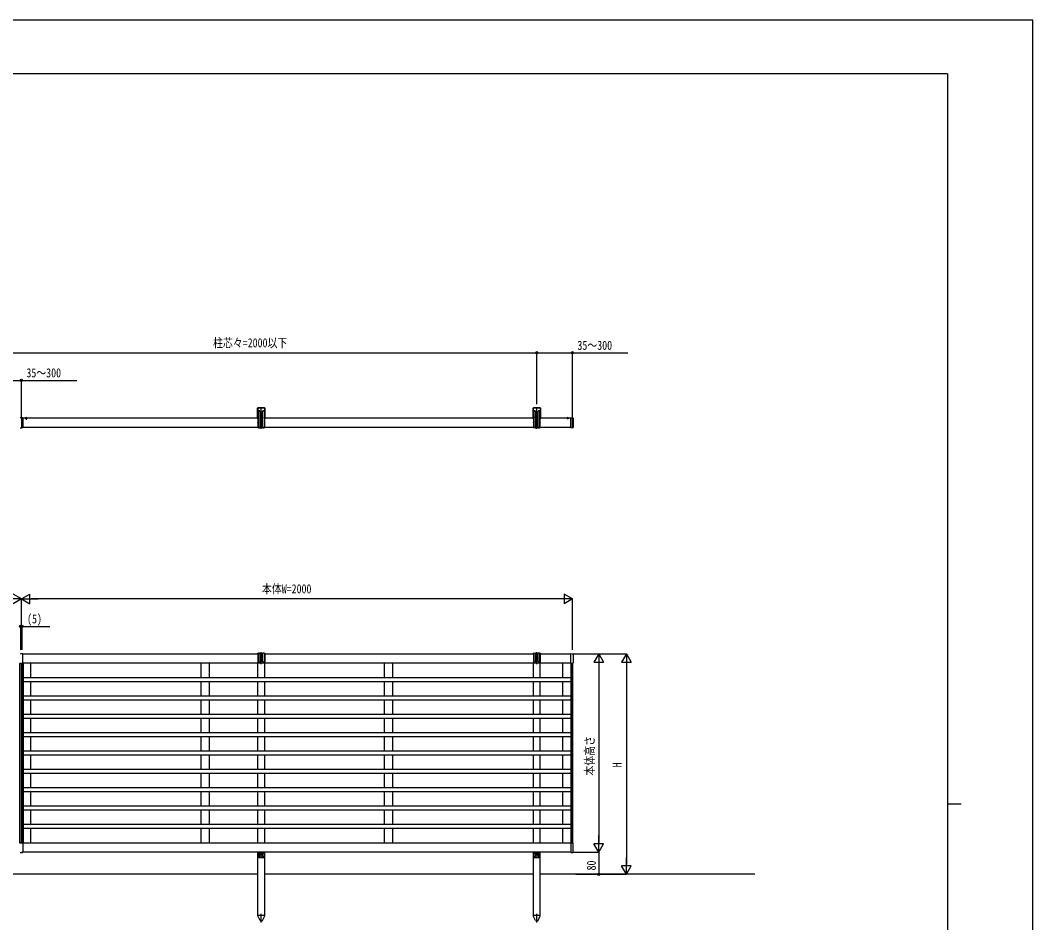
# Model space of a CAD drawing. Units: millimetres, scale not verified. Extents: x -4205 to 4205, y -2970 to 2970.
# Drawn here: x 530 to 4205, y -307 to 2970 of the extents above; entities that cross this region are included whole.
import ezdxf
from ezdxf.enums import TextEntityAlignment as Align

# ---------------------------------------------------------------- set-up
doc = ezdxf.new("R2010")
doc.units = ezdxf.units.MM
doc.header["$LTSCALE"] = 16
for name, color, linetype in [('0-3_YKK_A1', 4, 'Continuous'), ('0-4_YKK_D', 6, 'Continuous'), ('0-5_YKK_ZWAK', 7, 'Continuous')]:
    doc.layers.add(name, color=color, linetype=linetype)
doc.styles.add('ＭＳ ゴシック', font='')
doc.styles.get('ＭＳ ゴシック').set_extended_font_data('MS Gothic')

msp = doc.modelspace()

# ---------------------------------------------------------------- linework, layer by layer
at = {"layer": '0-3_YKK_A1'}
for p, q in [((1390.5, 1560.24), (1390.5, 1526.74)), ((1392, 1560.24), (1392, 1525.24)), ((1417, 1562.74), (1393, 1562.74)), ((1417, 1561.24), (1393, 1561.24)), ((1395, 1491.24), (1395, 1549.94)), ((1400, 1549.94), (1400, 1491.24)), ((1405, 1486.54), (1405, 1565.36)), ((1410, 1491.24), (1410, 1549.94)), ((1415, 1549.94), (1415, 1491.24)), ((1418, 1525.24), (1418, 1560.24)), ((1419.5, 1526.74), (1419.5, 1560.24)), ((2390.5, 1560.24), (2390.5, 1526.74)), ((2392, 1560.24), (2392, 1525.24)), ((2417, 1562.74), (2393, 1562.74)), ((2417, 1561.24), (2393, 1561.24)), ((2395, 1491.24), (2395, 1549.94)), ((2400, 1549.94), (2400, 1491.24)), ((2405, 1486.54), (2405, 1565.36)), ((2410, 1491.24), (2410, 1549.94)), ((2415, 1549.94), (2415, 1491.24)), ((2418, 1525.24), (2418, 1560.24)), ((2419.5, 1526.74), (2419.5, 1560.24)), ((534.5, 1526.99), (530.19, 1526.72)), ((534.5, 1525.99), (534.5, 1491.48)), ((1392.5, 1524.74), (539, 1524.74)), ((548.4, 1524.74), (555.6, 1524.74)), ((549.95, 1526.7), (550.86, 1524.89)), ((552, 1524.28), (550.86, 1524.89)), ((552, 1528.24), (552, 1519.08)), ((552, 1524.28), (553.15, 1524.89)), ((554.05, 1526.7), (553.15, 1524.89)), ((1392.5, 1524.74), (1390.5, 1526.74)), ((1392.5, 1524.74), (1392.5, 1524.45)), ((1392.5, 1523.02), (1392.5, 1509.45)), ((1392.5, 1508.02), (1392.5, 1491.24)), ((1398.75, 1527.94), (1411.25, 1527.94)), ((1403.76, 1527.52), (1402.93, 1527.52)), ((1406.25, 1528.35), (1407.08, 1528.35)), ((1419.5, 1526.74), (1417.5, 1524.74)), ((2392.5, 1524.74), (1417.5, 1524.74)), ((1417.5, 1524.45), (1417.5, 1524.74)), ((1417.5, 1509.45), (1417.5, 1523.02)), ((1417.5, 1491.24), (1417.5, 1508.02)), ((2392.5, 1524.74), (2390.5, 1526.74)), ((2392.5, 1524.74), (2392.5, 1524.45)), ((2392.5, 1523.02), (2392.5, 1509.45)), ((2392.5, 1508.02), (2392.5, 1491.24)), ((2411.25, 1527.94), (2398.75, 1527.94)), ((2403.76, 1528.35), (2402.93, 1528.35)), ((2406.25, 1527.52), (2407.08, 1527.52)), ((2419.5, 1526.74), (2417.5, 1524.74)), ((2528.5, 1524.74), (2417.5, 1524.74)), ((2417.5, 1524.45), (2417.5, 1524.74)), ((2417.5, 1509.45), (2417.5, 1523.02)), ((2417.5, 1491.24), (2417.5, 1508.02)), ((2513.4, 1524.74), (2520.6, 1524.74)), ((2514.95, 1526.7), (2515.86, 1524.89)), ((2517, 1524.28), (2515.86, 1524.89)), ((2517, 1528.24), (2517, 1521.66)), ((2517, 1524.28), (2518.15, 1524.89)), ((2519.05, 1526.7), (2518.15, 1524.89)), ((2528.5, 1525.99), (2528.5, 1526.67)), ((2528.5, 1491.49), (2528.5, 1525.99)), ((2528.82, 1526.97), (2535.56, 1526.55)), ((2534.5, 1489.63), (2534.5, 1527.96)), ((2536.5, 1525.56), (2536.5, 1491.92)), ((530.19, 1490.75), (534.5, 1490.49)), ((534.5, 1490.49), (534.5, 1491.48)), ((538.81, 1490.75), (534.5, 1490.49)), ((539, 1492.74), (2392.5, 1492.74)), ((539, 1491.75), (539, 1490.95)), ((1392.5, 1492.74), (1396, 1492.74)), ((1392.5, 1491.24), (1395, 1491.24)), ((1399, 1490.24), (1396, 1490.24)), ((1398, 1491.74), (1397, 1491.74)), ((1399, 1492.74), (1411, 1492.74)), ((1400, 1491.24), (1410, 1491.24)), ((1411, 1490.24), (1414, 1490.24)), ((1412, 1491.74), (1413, 1491.74)), ((1414, 1492.74), (1417.5, 1492.74)), ((1415, 1491.24), (1417.5, 1491.24)), ((2392.5, 1492.74), (2396, 1492.74)), ((2392.5, 1491.24), (2395, 1491.24)), ((2399, 1490.24), (2396, 1490.24)), ((2398, 1491.74), (2397, 1491.74)), ((2399, 1492.74), (2411, 1492.74)), ((2400, 1491.24), (2410, 1491.24)), ((2411, 1490.24), (2414, 1490.24)), ((2412, 1491.74), (2413, 1491.74)), ((2414, 1492.74), (2417.5, 1492.74)), ((2415, 1491.24), (2417.5, 1491.24)), ((2417.5, 1492.74), (2528.5, 1492.74)), ((2528.5, 1490.81), (2528.5, 1491.49)), ((2528.82, 1490.51), (2535.56, 1490.92)), ((530.19, 670.16), (534.5, 670.42)), ((538.81, 670.16), (534.5, 670.42)), ((539, 669.16), (539, 669.96)), ((539, 669.22), (1392.5, 669.22)), ((539, 635.92), (539, 669.16)), ((1395, 670.72), (1392.5, 670.72)), ((1392.5, 670.72), (1392.5, 639.22)), ((1395, 641.71), (1395, 670.72)), ((1396, 671.72), (1399, 671.72)), ((1410, 670.72), (1400, 670.72)), ((1400, 670.72), (1400, 641.71)), ((1405, 631.64), (1405, 675.42)), ((1410, 641.71), (1410, 670.72)), ((1414, 671.72), (1411, 671.72)), ((1417.5, 670.72), (1415, 670.72)), ((1415, 670.72), (1415, 641.71)), ((1417.5, 670.72), (1417.5, 639.22)), ((1417.5, 669.22), (2392.5, 669.22)), ((2395, 670.72), (2392.5, 670.72)), ((2392.5, 670.72), (2392.5, 639.22)), ((2395, 641.71), (2395, 670.72)), ((2396, 671.72), (2399, 671.72)), ((2410, 670.72), (2400, 670.72)), ((2400, 670.72), (2400, 641.71)), ((2405, 631.64), (2405, 675.42)), ((2410, 641.71), (2410, 670.72)), ((2414, 671.72), (2411, 671.72)), ((2417.5, 670.72), (2415, 670.72)), ((2415, 670.72), (2415, 641.71)), ((2417.5, 670.72), (2417.5, 639.22)), ((2417.5, 669.22), (2528.5, 669.22)), ((2528.82, 670.4), (2535.56, 669.99)), ((2536.5, 668.99), (2536.5, 636.35)), ((535, 634.72), (528, 634.72)), ((534.5, 634.92), (530.56, 634.92)), ((533, 634.72), (533, -16.28)), ((534, 634.72), (541, 634.72)), ((534, 634.72), (534, -16.28)), ((534.5, 634.92), (538.44, 634.92)), ((535, 634.72), (535, -16.28)), ((536, 634.72), (536, -16.28)), ((539, 635.12), (539, 635.92)), ((2528.5, 635.22), (539, 635.22)), ((569, 583.02), (569, 635.22)), ((1187, 583.02), (1187, 635.22)), ((1217, 583.02), (1217, 635.22)), ((1392.5, 583.02), (1392.5, 635.22)), ((1394.5, 637.22), (1415.5, 637.22)), ((1417.5, 583.02), (1417.5, 635.22)), ((1852, 583.02), (1852, 635.22)), ((1882, 583.02), (1882, 635.22)), ((2392.5, 583.02), (2392.5, 635.22)), ((2394.5, 637.22), (2415.5, 637.22)), ((2417.5, 583.02), (2417.5, 635.22)), ((2500, 583.02), (2500, 635.22)), ((2535, 634.72), (2528, 634.72)), ((2528.82, 634.94), (2535.56, 635.35)), ((2533, 634.72), (2533, -16.28)), ((2535, 634.72), (2535, -16.28)), ((2528, 583.02), (541, 583.02)), ((2528, 568.02), (541, 568.02)), ((569, 516.42), (569, 568.02)), ((1187, 516.42), (1187, 568.02)), ((1217, 516.42), (1217, 568.02)), ((1392.5, 516.42), (1392.5, 568.02)), ((1417.5, 516.42), (1417.5, 568.02)), ((1852, 516.42), (1852, 568.02)), ((1882, 516.42), (1882, 568.02)), ((2392.5, 516.42), (2392.5, 568.02)), ((2417.5, 516.42), (2417.5, 568.02)), ((2500, 516.42), (2500, 568.02)), ((2528, 516.42), (541, 516.42)), ((2528, 501.42), (541, 501.42)), ((569, 449.82), (569, 501.42)), ((1187, 449.82), (1187, 501.42)), ((1217, 449.82), (1217, 501.42)), ((1392.5, 449.82), (1392.5, 501.42)), ((1417.5, 449.82), (1417.5, 501.42)), ((1852, 449.82), (1852, 501.42)), ((1882, 449.82), (1882, 501.42)), ((2392.5, 449.82), (2392.5, 501.42)), ((2417.5, 449.82), (2417.5, 501.42)), ((2500, 449.82), (2500, 501.42)), ((2528, 449.82), (541, 449.82)), ((2528, 434.82), (541, 434.82)), ((569, 383.22), (569, 434.82)), ((1187, 383.22), (1187, 434.82)), ((1217, 383.22), (1217, 434.82)), ((1392.5, 383.22), (1392.5, 434.82)), ((1417.5, 383.22), (1417.5, 434.82)), ((1852, 383.22), (1852, 434.82)), ((1882, 383.22), (1882, 434.82)), ((2392.5, 383.22), (2392.5, 434.82)), ((2417.5, 383.22), (2417.5, 434.82)), ((2500, 383.22), (2500, 434.82)), ((2528, 383.22), (541, 383.22)), ((2528, 368.22), (541, 368.22)), ((569, 316.62), (569, 368.22)), ((1187, 316.62), (1187, 368.22)), ((1217, 316.62), (1217, 368.22)), ((1392.5, 316.62), (1392.5, 368.22)), ((1417.5, 316.62), (1417.5, 368.22)), ((1852, 316.62), (1852, 368.22)), ((1882, 316.62), (1882, 368.22)), ((2392.5, 316.62), (2392.5, 368.22)), ((2417.5, 316.62), (2417.5, 368.22)), ((2500, 316.62), (2500, 368.22)), ((2528, 316.62), (541, 316.62)), ((2528, 301.62), (541, 301.62)), ((569, 250.02), (569, 301.62)), ((1187, 250.02), (1187, 301.62)), ((1217, 250.02), (1217, 301.62)), ((1392.5, 250.02), (1392.5, 301.62)), ((1417.5, 250.02), (1417.5, 301.62)), ((1852, 250.02), (1852, 301.62)), ((1882, 250.02), (1882, 301.62)), ((2392.5, 250.02), (2392.5, 301.62)), ((2417.5, 250.02), (2417.5, 301.62)), ((2500, 250.02), (2500, 301.62)), ((2528, 250.02), (541, 250.02)), ((2528, 235.02), (541, 235.02)), ((569, 183.42), (569, 235.02)), ((1187, 183.42), (1187, 235.02)), ((1217, 183.42), (1217, 235.02)), ((1392.5, 183.42), (1392.5, 235.02)), ((1417.5, 183.42), (1417.5, 235.02)), ((1852, 183.42), (1852, 235.02)), ((1882, 183.42), (1882, 235.02)), ((2392.5, 183.42), (2392.5, 235.02)), ((2417.5, 183.42), (2417.5, 235.02)), ((2500, 183.42), (2500, 235.02)), ((2528, 183.42), (541, 183.42)), ((2528, 168.42), (541, 168.42)), ((569, 116.82), (569, 168.42)), ((1187, 116.82), (1187, 168.42)), ((1217, 116.82), (1217, 168.42)), ((1392.5, 116.82), (1392.5, 168.42)), ((1417.5, 116.82), (1417.5, 168.42)), ((1852, 116.82), (1852, 168.42)), ((1882, 116.82), (1882, 168.42)), ((2392.5, 116.82), (2392.5, 168.42)), ((2417.5, 116.82), (2417.5, 168.42)), ((2500, 116.82), (2500, 168.42)), ((2528, 116.82), (541, 116.82)), ((2528, 101.82), (541, 101.82)), ((569, 50.22), (569, 101.82)), ((1187, 50.22), (1187, 101.82)), ((1217, 50.22), (1217, 101.82)), ((1392.5, 50.22), (1392.5, 101.82)), ((1417.5, 50.22), (1417.5, 101.82)), ((1852, 50.22), (1852, 101.82)), ((1882, 50.22), (1882, 101.82)), ((2392.5, 50.22), (2392.5, 101.82)), ((2417.5, 50.22), (2417.5, 101.82)), ((2500, 50.22), (2500, 101.82)), ((2528, 50.22), (541, 50.22)), ((2528, 35.22), (541, 35.22)), ((569, -16.78), (569, 35.22)), ((1187, -16.78), (1187, 35.22)), ((1217, -16.78), (1217, 35.22)), ((1392.5, -16.78), (1392.5, 35.22)), ((1417.5, -16.78), (1417.5, 35.22)), ((1852, -16.78), (1852, 35.22)), ((1882, -16.78), (1882, 35.22)), ((2392.5, -16.78), (2392.5, 35.22)), ((2417.5, -16.78), (2417.5, 35.22)), ((2500, -16.78), (2500, 35.22)), ((534.5, -16.48), (530.56, -16.48)), ((534.5, -16.48), (538.44, -16.48)), ((539, -16.68), (539, -17.48)), ((539, -16.78), (2528.5, -16.78)), ((539, -17.48), (539, -50.72)), ((2528.82, -16.5), (2535.56, -16.91)), ((2536.5, -50.55), (2536.5, -17.91)), ((530.19, -51.72), (534.5, -51.98)), ((538.81, -51.72), (534.5, -51.98)), ((539, -50.72), (539, -51.52)), ((2528.5, -50.78), (539, -50.78)), ((1394, -50.78), (1394, -67.78)), ((1394, -52.98), (1396, -52.98)), ((1396, -65.28), (1396, -50.78)), ((1396, -69.78), (1414, -69.78)), ((1397, -53.85), (1399, -53.85)), ((1400, -50.78), (1400, -65.28)), ((1400, -52.98), (1410, -52.98)), ((1410, -65.28), (1410, -50.78)), ((1413, -53.85), (1411, -53.85)), ((1414, -50.78), (1414, -65.28)), ((1414, -52.98), (1416, -52.98)), ((1416, -67.78), (1416, -50.78)), ((1417.5, -280.78), (1417.5, -50.78)), ((2394, -50.78), (2394, -67.78)), ((2394, -52.98), (2396, -52.98)), ((2396, -65.28), (2396, -50.78)), ((2396, -69.78), (2414, -69.78)), ((2397, -53.85), (2399, -53.85)), ((2400, -50.78), (2400, -65.28)), ((2400, -52.98), (2410, -52.98)), ((2410, -65.28), (2410, -50.78)), ((2413, -53.85), (2411, -53.85)), ((2414, -50.78), (2414, -65.28)), ((2414, -52.98), (2416, -52.98)), ((2416, -67.78), (2416, -50.78)), ((2417.5, -280.78), (2417.5, -50.78)), ((2528.82, -51.96), (2535.56, -51.55)), ((1392.5, -130.78), (417.5, -130.78)), ((2392.5, -130.78), (1417.5, -130.78)), ((3196.38, -130.78), (2417.5, -130.78)), ((1400.54, -298.04), (1392.3, -281.78)), ((1405, -306.29), (1405, -273.81)), ((1409.46, -298.04), (1417.7, -281.78)), ((1417.7, -281.78), (1417.7, -280.78)), ((2400.54, -298.04), (2392.3, -281.78)), ((2405, -306.29), (2405, -273.81)), ((2409.46, -298.04), (2417.7, -281.78)), ((2417.7, -281.78), (2417.7, -280.78))]:
    msp.add_line(p, q, dxfattribs=at)
for points in [[(534.5, 1525.99), (534.5, 1526.99), (538.81, 1526.72)], [(539, 1526.52), (539, 1525.72), (539, 1491.75)], [(1402.93, 1527.52), (1402.93, 1528.35), (1403.76, 1528.35)], [(1404.59, 1529.18), (1404.59, 1530.01), (1405.42, 1530.01), (1405.42, 1529.18)], [(1405.42, 1526.69), (1405.42, 1525.86), (1404.59, 1525.86), (1404.59, 1526.69)], [(1407.08, 1528.35), (1407.08, 1527.52), (1406.25, 1527.52)], [(2402.93, 1528.35), (2402.93, 1527.52), (2403.76, 1527.52)], [(2405.42, 1529.18), (2405.42, 1530.01), (2404.59, 1530.01), (2404.59, 1529.18)], [(2404.59, 1526.69), (2404.59, 1525.86), (2405.42, 1525.86), (2405.42, 1526.69)], [(2407.08, 1527.52), (2407.08, 1528.35), (2406.25, 1528.35)], [(2528.5, 635.24), (2528.5, 635.92), (2528.5, 669.42), (2528.5, 670.1)], [(528, 634.72), (528, -16.28), (535, -16.28)], [(541, 634.72), (541, -16.28), (534, -16.28)], [(2528, 634.72), (2528, -16.28), (2535, -16.28)], [(2528.5, -16.8), (2528.5, -17.48), (2528.5, -50.98), (2528.5, -51.66)], [(1417.5, -280.78), (1392.5, -280.78), (1392.5, -50.78)], [(2417.5, -280.78), (2392.5, -280.78), (2392.5, -50.78)], [(1417.7, -280.78), (1392.3, -280.78), (1392.3, -281.78)], [(2417.7, -280.78), (2392.3, -280.78), (2392.3, -281.78)]]:
    msp.add_lwpolyline(points, dxfattribs=at)
for centre, radius in [((1405, 1527.94), 4.25), ((1405, 1527.94), 2.25), ((2405, 1527.94), 4.25), ((2405, 1527.94), 2.25), ((1405, -58.78), 2.1), ((1405, -65.78), 0.65), ((2405, -58.78), 2.1), ((2405, -65.78), 0.65)]:
    msp.add_circle(centre, radius, dxfattribs=at)
for centre, radius, start, end in [((1393, 1560.24), 2.5, 90, 180), ((1393, 1560.24), 1, 90, 180), ((1397.5, 1549.94), 2.5, 0, 180), ((1412.5, 1549.94), 2.5, 0, 180), ((1417, 1560.24), 2.5, 0, 90), ((1417, 1560.24), 1, 0, 90), ((2393, 1560.24), 2.5, 90, 180), ((2393, 1560.24), 1, 90, 180), ((2397.5, 1549.94), 2.5, 0, 180), ((2412.5, 1549.94), 2.5, 0, 180), ((2417, 1560.24), 2.5, 0, 90), ((2417, 1560.24), 1, 0, 90), ((538.8, 1526.52), 0.2, 0, 86.5), ((548.4, 1524.89), 0.154, 152.71904, 270), ((552, 1523.04), 4.2, 27.28096, 152.71904), ((555.6, 1524.89), 0.154, 270, 27.28096), ((1391.8, 1523.74), 1, 314.427, 45.573), ((1391.8, 1508.74), 1, 314.427, 45.573), ((1403.76, 1529.18), 0.83, 270, 0), ((1403.76, 1526.69), 0.83, 0, 90), ((1406.25, 1529.18), 0.83, 180, 270), ((1406.25, 1526.69), 0.83, 90, 180), ((1418.2, 1523.74), 1, 134.427, 225.573), ((1418.2, 1508.74), 1, 134.427, 225.573), ((2391.8, 1523.74), 1, 314.427, 45.573), ((2391.8, 1508.74), 1, 314.427, 45.573), ((2403.76, 1529.18), 0.83, 270, 0), ((2403.76, 1526.69), 0.83, 0, 90), ((2406.25, 1529.18), 0.83, 180, 270), ((2406.25, 1526.69), 0.83, 90, 180), ((2418.2, 1523.74), 1, 134.427, 225.573), ((2418.2, 1508.74), 1, 134.427, 225.573), ((2513.4, 1524.89), 0.154, 152.71904, 270), ((2517, 1523.04), 4.2, 27.28096, 152.71904), ((2520.6, 1524.89), 0.154, 270, 27.28096), ((2528.8, 1526.67), 0.3, 86.5, 180), ((2535.5, 1525.56), 1, 0, 86.5), ((538.8, 1490.95), 0.2, 273.5, 0), ((1396, 1491.24), 1, 180, 270), ((1397, 1492.74), 1, 180, 270), ((1398, 1492.74), 1, 270, 0), ((1399, 1491.24), 1, 270, 0), ((1411, 1491.24), 1, 180, 270), ((1412, 1492.74), 1, 180, 270), ((1413, 1492.74), 1, 270, 0), ((1414, 1491.24), 1, 270, 0), ((2396, 1491.24), 1, 180, 270), ((2397, 1492.74), 1, 180, 270), ((2398, 1492.74), 1, 270, 0), ((2399, 1491.24), 1, 270, 0), ((2411, 1491.24), 1, 180, 270), ((2412, 1492.74), 1, 180, 270), ((2413, 1492.74), 1, 270, 0), ((2414, 1491.24), 1, 270, 0), ((2528.8, 1490.81), 0.3, 180, 273.5), ((2535.5, 1491.92), 1, 273.5, 0), ((538.8, 669.96), 0.2, 0, 86.5), ((1392.5, 668.72), 2, 90, 165.65639), ((1396, 670.72), 1, 90, 180), ((1399, 670.72), 1, 0, 90), ((1411, 670.72), 1, 90, 180), ((1414, 670.72), 1, 0, 90), ((1417.5, 668.72), 2, 14.34361, 90), ((2392.5, 668.72), 2, 90, 165.65639), ((2396, 670.72), 1, 90, 180), ((2399, 670.72), 1, 0, 90), ((2411, 670.72), 1, 90, 180), ((2414, 670.72), 1, 0, 90), ((2417.5, 668.72), 2, 14.34361, 90), ((2528.8, 670.1), 0.3, 86.5, 180), ((2535.5, 668.99), 1, 0, 86.5), ((530.2, 635.12), 0.202, 179.93968, 269.38321), ((538.8, 635.12), 0.202, 270.61679, 0.06032), ((1394.5, 639.22), 2, 180, 270), ((1397.5, 641.71), 2.5, 180, 0), ((1412.5, 641.71), 2.5, 180, 0), ((1415.5, 639.22), 2, 270, 0), ((2394.5, 639.22), 2, 180, 270), ((2397.5, 641.71), 2.5, 180, 0), ((2412.5, 641.71), 2.5, 180, 0), ((2415.5, 639.22), 2, 270, 0), ((2528.8, 635.24), 0.3, 180, 273.5), ((2535.5, 636.35), 1, 273.5, 0), ((530.2, -16.68), 0.202, 90.61679, 180.06032), ((538.8, -16.68), 0.202, 359.93968, 89.38321), ((2528.8, -16.8), 0.3, 86.5, 180), ((2535.5, -17.91), 1, 0, 86.5), ((538.8, -51.52), 0.2, 273.5, 0), ((1396, -67.78), 2, 180, 270), ((1397, -52.85), 1, 180, 270), ((1398, -65.28), 2, 180, 0), ((1399, -52.85), 1, 270, 0), ((1411, -52.85), 1, 180, 270), ((1412, -65.28), 2, 180, 0), ((1413, -52.85), 1, 270, 0), ((1414, -67.78), 2, 270, 0), ((2396, -67.78), 2, 180, 270), ((2397, -52.85), 1, 180, 270), ((2398, -65.28), 2, 180, 0), ((2399, -52.85), 1, 270, 0), ((2411, -52.85), 1, 180, 270), ((2412, -65.28), 2, 180, 0), ((2413, -52.85), 1, 270, 0), ((2414, -67.78), 2, 270, 0), ((2528.8, -51.66), 0.3, 180, 273.5), ((2535.5, -50.55), 1, 273.5, 0), ((1405, -295.78), 5, 206.87405, 333.12595), ((2405, -295.78), 5, 206.87405, 333.12595)]:
    msp.add_arc(centre, radius, start, end, dxfattribs=at)
for centre, start_param, end_param in [((530.56, 635.92), 4.6587856, 4.712389), ((538.44, 635.92), 4.712389, 4.7659923), ((530.56, -17.48), 1.5707963, 1.6243997), ((538.44, -17.48), 1.517193, 1.5707963)]:
    msp.add_ellipse(centre, major_axis=(6.74, 0), ratio=0.148374, start_param=start_param, end_param=end_param, dxfattribs=at)
at = {"layer": '0-4_YKK_D'}
for p, q in [((405, 1762.44), (2405, 1762.44)), ((2405, 1576.54), (2405, 1763.44)), ((2405, 1576.54), (2405, 1763.44)), ((2534.5, 1528.96), (2534.5, 1763.44)), ((534.5, 1526.34), (534.5, 1663.44)), ((534.5, 869.22), (504.19, 886.72)), ((534.5, 869.22), (564.81, 886.72)), ((564.81, 851.72), (564.81, 886.72)), ((2534.5, 869.22), (2504.19, 886.72)), ((2504.19, 886.72), (2504.19, 851.72)), ((534.5, 869.22), (473.88, 869.22)), ((534.5, 869.22), (504.19, 851.72)), ((534.5, 684.22), (534.5, 870.22)), ((534.5, 684.22), (534.5, 870.22)), ((534.5, 869.22), (564.81, 851.72)), ((534.5, 869.22), (595.12, 869.22)), ((2499.5, 869.22), (569.5, 869.22)), ((2534.5, 869.22), (2473.88, 869.22)), ((2534.5, 869.22), (2504.19, 851.72)), ((2534.5, 684.22), (2534.5, 870.22)), ((532, 684.22), (532, 770.22)), ((537, 684.22), (537, 770.22)), ((2533, 669.22), (2631, 669.22)), ((2533, 669.22), (2731, 669.22)), ((2630, 669.22), (2612.5, 638.91)), ((2630, 669.22), (2647.5, 638.91)), ((2630, 669.22), (2630, 608.6)), ((2730, 669.22), (2712.5, 638.91)), ((2730, 669.22), (2747.5, 638.91)), ((2730, 669.22), (2730, 608.6)), ((2612.5, 638.91), (2647.5, 638.91)), ((2630, 634.22), (2630, -15.78)), ((2712.5, 638.91), (2747.5, 638.91)), ((2730, 634.22), (2730, -95.78)), ((2630, -50.78), (2630, 9.84)), ((2630, -50.78), (2612.5, -20.47)), ((2647.5, -20.47), (2612.5, -20.47)), ((2630, -50.78), (2647.5, -20.47)), ((2533, -50.78), (2631, -50.78)), ((2533, -50.78), (2631, -50.78)), ((2630, -50.78), (2630, -130.78)), ((2730, -130.78), (2730, -70.16)), ((2730, -130.78), (2712.5, -100.47)), ((2747.5, -100.47), (2712.5, -100.47)), ((2730, -130.78), (2747.5, -100.47)), ((2547, -130.78), (2631, -130.78)), ((2548, -130.78), (2731, -130.78))]:
    msp.add_line(p, q, dxfattribs=at)
for points in [[(2405, 1762.44), (2534.5, 1762.44), (2735.9, 1762.44)], [(405, 1662.44), (534.5, 1662.44), (735.9, 1662.44)], [(532, 769.22), (537, 769.22), (637.6, 769.22)]]:
    msp.add_lwpolyline(points, dxfattribs=at)
for centre in [(2405, 1762.44), (2405, 1762.44), (2534.5, 1762.44), (534.5, 1662.44), (532, 769.22), (537, 769.22), (2630, -130.78)]:
    msp.add_circle(centre, 4.25, dxfattribs=at)
at = {"layer": '0-5_YKK_ZWAK'}
for p, q in [((3895.02, 2775), (-3904.98, 2775)), ((3895.02, 2775), (3895.02, -2525)), ((3895.02, 125), (3945.02, 125))]:
    msp.add_line(p, q, dxfattribs=at)
msp.add_lwpolyline([(-4205, -2970), (4205, -2970), (4205, 2970), (-4205, 2970)], close=True, dxfattribs=at)

# ---------------------------------------------------------------- texts
at = {"layer": '0-4_YKK_D', "style": 'ＭＳ ゴシック', "width": 0.8}
for s, p in [('柱芯々=2000以下', (1229.8, 1772.44)), ('35～300', (2552.5, 1763.44)), ('35～300', (552.5, 1663.44)), ('本体W=2000', (1407.3, 879.22)), ('(5)', (555, 770.22))]:
    msp.add_text(s, height=32.99, dxfattribs=at).set_placement(p, align=Align.BOTTOM_LEFT)
for s, p in [('本体高さ', (2623, 227.62)), ('H', (2723, 257.22)), ('80', (2629, -116.84))]:
    msp.add_text(s, height=32.99, rotation=90, dxfattribs=at).set_placement(p, align=Align.BOTTOM_LEFT)

doc.saveas('drawing.dxf')
